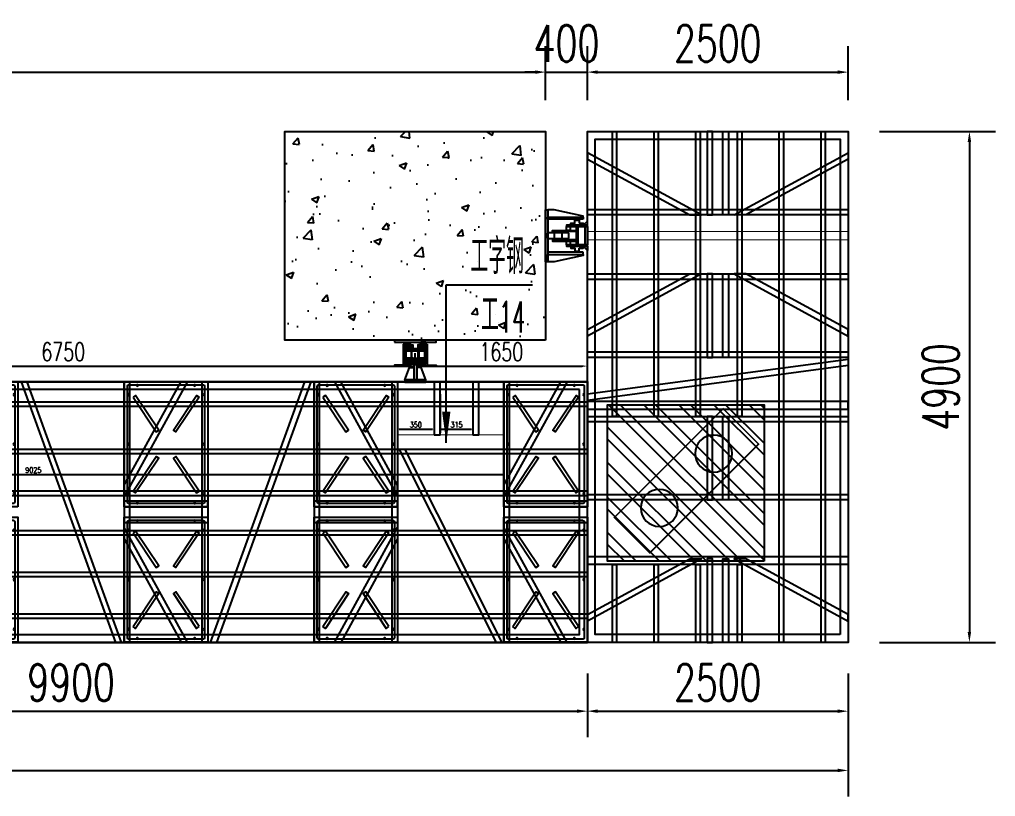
# Model space of a CAD drawing. Header units: millimetres. Extents: x -1443632 to -1307761, y 1430256 to 1527696.
# Drawn here: x -1317119 to -1307761, y 1497225 to 1504678 of the extents above; entities that cross this region are included whole.
import ezdxf

# ---------------------------------------------------------------- set-up
doc = ezdxf.new("R2010")
doc.units = ezdxf.units.MM
doc.header["$LTSCALE"] = 10
doc.layers.get('0').update_dxf_attribs({"linetype": 'CONTINUOUS'})
doc.layers.get('DEFPOINTS').update_dxf_attribs({"linetype": 'CONTINUOUS'})
for name, color, linetype in [('PUB_TEXT', 7, 'CONTINUOUS'), ('W- bollard系船栓', 4, 'CONTINUOUS'), ('W-FLOAT_BOWL浮筒', 253, 'CONTINUOUS'), ('W-STEEL_FRAME钢架', 3, 'CONTINUOUS'), ('W-STEEL_KEEL钢龙骨', 5, 'CONTINUOUS'), ('WALL', 9, 'CONTINUOUS'), ('景-通用-文字', 7, 'CONTINUOUS'), ('钢', 172, 'CONTINUOUS')]:
    doc.layers.add(name, color=color, linetype=linetype)
doc.styles.add('_TCH_DIM', font='SIMPLEX.shx', dxfattribs={"width": 0.7, "bigfont": 'GBCBIG.shx'})
doc.styles.add('STANDARD_T3', font='simplex.shx', dxfattribs={"width": 0.7, "bigfont": 'gbcbig.shx'})
doc.dimstyles.new('W&&100', dxfattribs={"dimtxt": 350, "dimasz": 100, "dimexe": 250, "dimexo": 300, "dimgap": 100, "dimtad": 1, "dimdec": 0, "dimzin": 0, "dimdsep": 46, "dimtxsty": 'STANDARD_T3', "dimcen": 0.09, "dimclrd": 1, "dimclre": 1, "dimclrt": 7, "dimazin": 2, "dimtfac": 1, "dimtdec": 0, "dimtix": 1, "dimtmove": 2, "dimatfit": 3, "dimfxl": 0, "dimtolj": 1, "dimtzin": 0, "dimarcsym": 0})
doc.dimstyles.new('W&&15', dxfattribs={"dimtxt": 52.5, "dimasz": 15, "dimexe": 37.5, "dimexo": 45, "dimgap": 15, "dimtad": 1, "dimdec": 0, "dimzin": 0, "dimdsep": 46, "dimtxsty": 'STANDARD_T3', "dimcen": 0.09, "dimclrd": 1, "dimclre": 1, "dimclrt": 7, "dimazin": 2, "dimtfac": 1, "dimtdec": 0, "dimtix": 1, "dimtmove": 2, "dimatfit": 3, "dimfxl": 0, "dimtolj": 1, "dimtzin": 0, "dimarcsym": 0})
doc.dimstyles.new('W&&50', dxfattribs={"dimtxt": 175, "dimasz": 50, "dimexe": 125, "dimexo": 150, "dimgap": 50, "dimtad": 1, "dimdec": 0, "dimzin": 0, "dimdsep": 46, "dimtxsty": 'STANDARD_T3', "dimcen": 0.09, "dimclrd": 1, "dimclre": 1, "dimclrt": 7, "dimazin": 2, "dimtfac": 1, "dimtdec": 0, "dimtix": 1, "dimtmove": 2, "dimatfit": 3, "dimfxl": 0, "dimtolj": 1, "dimtzin": 0, "dimarcsym": 0})

# ---------------------------------------------------------------- blocks, each defined once
blk = doc.blocks.new('*D49')
at = {"layer": 'DEFPOINTS', "color": 0, "transparency": 16777216}
for p in [(-1330974.1, 1498703.7), (-1309174.1, 1498703.7), (-1309174.1, 1497475.4)]:
    blk.add_point(p, dxfattribs=at)
at = {"layer": 'W-STEEL_FRAME钢架', "color": 1, "lineweight": -2, "transparency": 16777216}
for p, q in [((-1330974.1, 1498403.7), (-1330974.1, 1497225.4)), ((-1309174.1, 1498403.7), (-1309174.1, 1497225.4)), ((-1330874.1, 1497475.4), (-1309274.1, 1497475.4))]:
    blk.add_line(p, q, dxfattribs=at)
at = {"layer": 'W-STEEL_FRAME钢架', "color": 1, "transparency": 16777216}
for points in [[(-1330874.1, 1497492), (-1330874.1, 1497458.7), (-1330974.1, 1497475.4)], [(-1309274.1, 1497492), (-1309274.1, 1497458.7), (-1309174.1, 1497475.4)]]:
    blk.add_solid(points, dxfattribs=at)
at = {"layer": 'W-STEEL_FRAME钢架', "color": 7, "transparency": 16777216, "insert": (-1320074.1, 1497750.4), "char_height": 350, "attachment_point": 5, "style": 'STANDARD_T3'}
blk.add_mtext('\\A1;21800', dxfattribs=at)
blk = doc.blocks.new('*D190')
at = {"layer": 'DEFPOINTS', "color": 0, "transparency": 16777216}
for p in [(-1312074.1, 1504173.2), (-1328074.1, 1503603.7), (-1312074.1, 1503603.7)]:
    blk.add_point(p, dxfattribs=at)
at = {"layer": 'W-STEEL_FRAME钢架', "color": 1, "lineweight": -2, "transparency": 16777216}
for p, q in [((-1328074.1, 1503903.7), (-1328074.1, 1504423.2)), ((-1312074.1, 1503903.7), (-1312074.1, 1504423.2)), ((-1327974.1, 1504173.2), (-1312174.1, 1504173.2))]:
    blk.add_line(p, q, dxfattribs=at)
at = {"layer": 'W-STEEL_FRAME钢架', "color": 1, "transparency": 16777216}
for points in [[(-1327974.1, 1504189.8), (-1327974.1, 1504156.5), (-1328074.1, 1504173.2)], [(-1312174.1, 1504189.8), (-1312174.1, 1504156.5), (-1312074.1, 1504173.2)]]:
    blk.add_solid(points, dxfattribs=at)
at = {"layer": 'W-STEEL_FRAME钢架', "color": 7, "transparency": 16777216, "insert": (-1320074.1, 1504448.2), "char_height": 350, "attachment_point": 5, "style": 'STANDARD_T3'}
blk.add_mtext('\\A1;16000', dxfattribs=at)
blk = doc.blocks.new('*D50')
at = {"layer": 'DEFPOINTS', "color": 0, "transparency": 16777216}
for p in [(-1311674.1, 1504173.2), (-1312074.1, 1503603.7), (-1311674.1, 1503603.7)]:
    blk.add_point(p, dxfattribs=at)
at = {"layer": 'W-STEEL_FRAME钢架', "color": 1, "lineweight": -2, "transparency": 16777216}
for p, q in [((-1312074.1, 1503903.7), (-1312074.1, 1504423.2)), ((-1311674.1, 1503903.7), (-1311674.1, 1504423.2)), ((-1312174.1, 1504173.2), (-1312274.1, 1504173.2)), ((-1312074.1, 1504173.2), (-1311674.1, 1504173.2)), ((-1311574.1, 1504173.2), (-1311474.1, 1504173.2))]:
    blk.add_line(p, q, dxfattribs=at)
at = {"layer": 'W-STEEL_FRAME钢架', "color": 1, "transparency": 16777216}
for points in [[(-1312174.1, 1504189.8), (-1312174.1, 1504156.5), (-1312074.1, 1504173.2)], [(-1311574.1, 1504189.8), (-1311574.1, 1504156.5), (-1311674.1, 1504173.2)]]:
    blk.add_solid(points, dxfattribs=at)
at = {"layer": 'W-STEEL_FRAME钢架', "color": 7, "transparency": 16777216, "insert": (-1311874.1, 1504448.2), "char_height": 350, "attachment_point": 5, "style": 'STANDARD_T3'}
blk.add_mtext('\\A1;400', dxfattribs=at)
blk = doc.blocks.new('*D51')
at = {"layer": 'DEFPOINTS', "color": 0, "transparency": 16777216}
for p in [(-1309174.1, 1504173.2), (-1311674.1, 1503603.7), (-1309174.1, 1503603.7)]:
    blk.add_point(p, dxfattribs=at)
at = {"layer": 'W-STEEL_FRAME钢架', "color": 1, "lineweight": -2, "transparency": 16777216}
for p, q in [((-1311674.1, 1503903.7), (-1311674.1, 1504423.2)), ((-1309174.1, 1503903.7), (-1309174.1, 1504423.2)), ((-1311574.1, 1504173.2), (-1309274.1, 1504173.2))]:
    blk.add_line(p, q, dxfattribs=at)
at = {"layer": 'W-STEEL_FRAME钢架', "color": 1, "transparency": 16777216}
for points in [[(-1311574.1, 1504189.8), (-1311574.1, 1504156.5), (-1311674.1, 1504173.2)], [(-1309274.1, 1504189.8), (-1309274.1, 1504156.5), (-1309174.1, 1504173.2)]]:
    blk.add_solid(points, dxfattribs=at)
at = {"layer": 'W-STEEL_FRAME钢架', "color": 7, "transparency": 16777216, "insert": (-1310424.1, 1504448.2), "char_height": 350, "attachment_point": 5, "style": 'STANDARD_T3'}
blk.add_mtext('\\A1;2500', dxfattribs=at)
blk = doc.blocks.new('*D52')
at = {"layer": 'DEFPOINTS', "color": 0, "transparency": 16777216}
for p in [(-1309174.1, 1503603.7), (-1309174.1, 1498703.7), (-1308011.4, 1498703.7)]:
    blk.add_point(p, dxfattribs=at)
at = {"layer": 'W-STEEL_FRAME钢架', "color": 1, "lineweight": -2, "transparency": 16777216}
for p, q in [((-1308874.1, 1503603.7), (-1307761.4, 1503603.7)), ((-1308011.4, 1503503.7), (-1308011.4, 1498803.7)), ((-1308874.1, 1498703.7), (-1307761.4, 1498703.7))]:
    blk.add_line(p, q, dxfattribs=at)
at = {"layer": 'W-STEEL_FRAME钢架', "color": 1, "transparency": 16777216}
for points in [[(-1308028.1, 1503503.7), (-1307994.8, 1503503.7), (-1308011.4, 1503603.7)], [(-1308028.1, 1498803.7), (-1307994.8, 1498803.7), (-1308011.4, 1498703.7)]]:
    blk.add_solid(points, dxfattribs=at)
at = {"layer": 'W-STEEL_FRAME钢架', "color": 7, "transparency": 16777216, "insert": (-1308286.4, 1501153.7), "char_height": 350, "attachment_point": 5, "rotation": 90, "style": 'STANDARD_T3'}
blk.add_mtext('\\A1;4900', dxfattribs=at)
blk = doc.blocks.new('XLZ')
at = {"layer": 'W- bollard系船栓', "const_width": 15}
blk.add_lwpolyline([(0, -480), (1475, -480), (1475, 0), (0, 0)], close=True, dxfattribs=at)
at = {"layer": 'W- bollard系船栓'}
for centre in [(368.75, -240), (1106.25, -240)]:
    blk.add_circle(centre, 177.5, dxfattribs=at)
blk = doc.blocks.new('*D194')
at = {"layer": 'DEFPOINTS', "color": 0, "transparency": 16777216}
for p in [(-1321574.1, 1498703.7), (-1311674.1, 1498703.7), (-1311674.1, 1498043.7)]:
    blk.add_point(p, dxfattribs=at)
at = {"layer": 'W-STEEL_FRAME钢架', "color": 1, "lineweight": -2, "transparency": 16777216}
for p, q in [((-1321574.1, 1498403.7), (-1321574.1, 1497793.7)), ((-1311674.1, 1498403.7), (-1311674.1, 1497793.7)), ((-1321474.1, 1498043.7), (-1311774.1, 1498043.7))]:
    blk.add_line(p, q, dxfattribs=at)
at = {"layer": 'W-STEEL_FRAME钢架', "color": 1, "transparency": 16777216}
for points in [[(-1321474.1, 1498060.3), (-1321474.1, 1498027), (-1321574.1, 1498043.7)], [(-1311774.1, 1498060.3), (-1311774.1, 1498027), (-1311674.1, 1498043.7)]]:
    blk.add_solid(points, dxfattribs=at)
at = {"layer": 'W-STEEL_FRAME钢架', "color": 7, "transparency": 16777216, "insert": (-1316624.1, 1498318.7), "char_height": 350, "attachment_point": 5, "style": 'STANDARD_T3'}
blk.add_mtext('\\A1;9900', dxfattribs=at)
blk = doc.blocks.new('*D195')
at = {"layer": 'DEFPOINTS', "color": 0, "transparency": 16777216}
for p in [(-1311674.1, 1498703.7), (-1309174.1, 1498703.7), (-1309174.1, 1498043.7)]:
    blk.add_point(p, dxfattribs=at)
at = {"layer": 'W-STEEL_FRAME钢架', "color": 1, "lineweight": -2, "transparency": 16777216}
for p, q in [((-1311674.1, 1498403.7), (-1311674.1, 1497793.7)), ((-1309174.1, 1498403.7), (-1309174.1, 1497793.7)), ((-1311574.1, 1498043.7), (-1309274.1, 1498043.7))]:
    blk.add_line(p, q, dxfattribs=at)
at = {"layer": 'W-STEEL_FRAME钢架', "color": 1, "transparency": 16777216}
for points in [[(-1311574.1, 1498060.3), (-1311574.1, 1498027), (-1311674.1, 1498043.7)], [(-1309274.1, 1498060.3), (-1309274.1, 1498027), (-1309174.1, 1498043.7)]]:
    blk.add_solid(points, dxfattribs=at)
at = {"layer": 'W-STEEL_FRAME钢架', "color": 7, "transparency": 16777216, "insert": (-1310424.1, 1498318.7), "char_height": 350, "attachment_point": 5, "style": 'STANDARD_T3'}
blk.add_mtext('\\A1;2500', dxfattribs=at)
blk = doc.blocks.new('钢板')
at = {"layer": 'W-FLOAT_BOWL浮筒'}
h = blk.add_hatch(dxfattribs=at)
h.set_pattern_fill('ANSI32', color=256, scale=50)
h.set_pattern_definition([(45, (-1579959.63, -2389502.23), (-168.379802, 168.379802), []), (45, (-1579847.38, -2389502.23), (-168.379802, 168.379802), [])])
h.paths.add_polyline_path([(0, -1420), (1500, -1420), (1500, 80), (0, 80)])
blk.add_lwpolyline([(0, -1420), (1500, -1420), (1500, 80), (0, 80)], close=True, dxfattribs=at)
blk = doc.blocks.new('FX')
at = {"layer": 'W-FLOAT_BOWL浮筒'}
for points in [[(0, 0), (0, -800), (1200, -800), (1200, 0)], [(149.8, -83.7), (483.2, -304.6), (466.7, -329.7), (133.2, -108.7)], [(1050.2, -83.7), (716.8, -304.6), (733.3, -329.7), (1066.8, -108.7)], [(149.8, -716.3), (483.2, -495.4), (466.7, -470.3), (133.2, -691.3)], [(1050.2, -716.3), (716.8, -495.4), (733.3, -470.3), (1066.8, -691.3)]]:
    blk.add_lwpolyline(points, close=True, dxfattribs=at)
blk.add_lwpolyline([(30, -45), (30, -755, 0.414214), (45, -770), (1155, -770, 0.414214), (1170, -755), (1170, -45, 0.414214), (1155, -30), (45, -30, 0.414214)], format="xyb", close=True, dxfattribs=at)
for centre in [(125, -37), (600, -37), (1075, -37), (37, -125), (1163, -125), (37, -675), (1163, -675), (125, -763), (600, -763), (1075, -763)]:
    blk.add_circle(centre, 7, dxfattribs=at)
blk = doc.blocks.new('*U12')
at = {"layer": 'W-FLOAT_BOWL浮筒', "rotation": 90}
blk.add_blockref('FX', (-400, -600), dxfattribs=at)
blk = doc.blocks.new('*U13')
at = {"layer": 'W-FLOAT_BOWL浮筒', "color": 0, "linetype": 'ByBlock', "lineweight": -2, "transparency": 16777216}
for p in [(0, 1300), (1820, 1300), (3640, 1300), (5460, 1300), (7280, 1300), (9100, 1300), (0, 0), (1820, 0), (3640, 0), (5460, 0), (7280, 0), (9100, 0)]:
    blk.add_blockref('*U12', p, dxfattribs=at)
blk = doc.blocks.new('*U14')
at = {"layer": 'W-STEEL_KEEL钢龙骨'}
blk.add_lwpolyline([(-4950, -20), (4950, -20), (4950, 20), (-4950, 20)], close=True, dxfattribs=at)
blk = doc.blocks.new('*U15')
at = {"layer": 'W-STEEL_KEEL钢龙骨', "color": 0, "linetype": 'ByBlock', "lineweight": -2, "transparency": 16777216}
for p in [(0, 800), (0, 400), (0, 0)]:
    blk.add_blockref('*U14', p, dxfattribs=at)
blk = doc.blocks.new('*U16')
at = {"layer": 'W-STEEL_KEEL钢龙骨'}
blk.add_lwpolyline([(-3640, -20), (3640, -20), (3640, 20), (-3640, 20)], close=True, dxfattribs=at)
blk = doc.blocks.new('*U17')
at = {"layer": 'W-STEEL_KEEL钢龙骨', "color": 0, "linetype": 'ByBlock', "lineweight": -2, "transparency": 16777216}
for p in [(0, 0), (0, -400)]:
    blk.add_blockref('*U16', p, dxfattribs=at)
blk = doc.blocks.new('*D248')
at = {"layer": 'DEFPOINTS', "color": 0, "transparency": 16777216}
for p in [(-1313324.1, 1501353.4), (-1320074.1, 1501203.7), (-1313324.1, 1501208)]:
    blk.add_point(p, dxfattribs=at)
at = {"layer": '景-通用-文字', "color": 1, "lineweight": -2, "transparency": 16777216}
for p, q in [((-1320074.1, 1501353.7), (-1320074.1, 1501478.4)), ((-1313324.1, 1501358), (-1313324.1, 1501478.4)), ((-1320024.1, 1501353.4), (-1313374.1, 1501353.4))]:
    blk.add_line(p, q, dxfattribs=at)
at = {"layer": '景-通用-文字', "color": 1, "transparency": 16777216}
for points in [[(-1320024.1, 1501361.8), (-1320024.1, 1501345.1), (-1320074.1, 1501353.4)], [(-1313374.1, 1501361.8), (-1313374.1, 1501345.1), (-1313324.1, 1501353.4)]]:
    blk.add_solid(points, dxfattribs=at)
at = {"layer": '景-通用-文字', "color": 7, "transparency": 16777216, "insert": (-1316699.1, 1501490.9), "char_height": 175, "attachment_point": 5, "style": 'STANDARD_T3'}
blk.add_mtext('\\A1;6750', dxfattribs=at)
blk = doc.blocks.new('*D249')
at = {"layer": 'DEFPOINTS', "color": 0, "transparency": 16777216}
for p in [(-1311674.1, 1501353.4), (-1313324.1, 1501208), (-1311674.1, 1501203.7)]:
    blk.add_point(p, dxfattribs=at)
at = {"layer": '景-通用-文字', "color": 1, "lineweight": -2, "transparency": 16777216}
for p, q in [((-1313324.1, 1501358), (-1313324.1, 1501478.4)), ((-1311674.1, 1501353.7), (-1311674.1, 1501478.4)), ((-1313274.1, 1501353.4), (-1311724.1, 1501353.4))]:
    blk.add_line(p, q, dxfattribs=at)
at = {"layer": '景-通用-文字', "color": 1, "transparency": 16777216}
for points in [[(-1313274.1, 1501361.8), (-1313274.1, 1501345.1), (-1313324.1, 1501353.4)], [(-1311724.1, 1501361.8), (-1311724.1, 1501345.1), (-1311674.1, 1501353.4)]]:
    blk.add_solid(points, dxfattribs=at)
at = {"layer": '景-通用-文字', "color": 7, "transparency": 16777216, "insert": (-1312499.1, 1501490.9), "char_height": 175, "attachment_point": 5, "style": 'STANDARD_T3'}
blk.add_mtext('\\A1;1650', dxfattribs=at)
blk = doc.blocks.new('*D256')
at = {"layer": 'DEFPOINTS', "color": 0, "transparency": 16777216}
for p in [(-1313494.1, 1501128.7), (-1313144.5, 1501128.7), (-1313144.5, 1500749.9)]:
    blk.add_point(p, dxfattribs=at)
at = {"layer": '景-通用-文字', "color": 1, "lineweight": -2, "transparency": 16777216}
for p, q in [((-1313494.1, 1501083.7), (-1313494.1, 1500712.4)), ((-1313144.5, 1501083.7), (-1313144.5, 1500712.4)), ((-1313479.1, 1500749.9), (-1313159.5, 1500749.9))]:
    blk.add_line(p, q, dxfattribs=at)
at = {"layer": '景-通用-文字', "color": 1, "transparency": 16777216}
for points in [[(-1313479.1, 1500752.4), (-1313479.1, 1500747.4), (-1313494.1, 1500749.9)], [(-1313159.5, 1500752.4), (-1313159.5, 1500747.4), (-1313144.5, 1500749.9)]]:
    blk.add_solid(points, dxfattribs=at)
at = {"layer": '景-通用-文字', "color": 7, "transparency": 16777216, "insert": (-1313319.3, 1500791.2), "char_height": 52.5, "attachment_point": 5, "style": 'STANDARD_T3'}
blk.add_mtext('\\A1;350', dxfattribs=at)
blk = doc.blocks.new('*D257')
at = {"layer": 'DEFPOINTS', "color": 0, "transparency": 16777216}
for p in [(-1313086.5, 1501128.7), (-1312771.3, 1501128.7), (-1312771.3, 1500749.9)]:
    blk.add_point(p, dxfattribs=at)
at = {"layer": '景-通用-文字', "color": 1, "lineweight": -2, "transparency": 16777216}
for p, q in [((-1313086.5, 1501083.7), (-1313086.5, 1500712.4)), ((-1312771.3, 1501083.7), (-1312771.3, 1500712.4)), ((-1313071.5, 1500749.9), (-1312786.3, 1500749.9))]:
    blk.add_line(p, q, dxfattribs=at)
at = {"layer": '景-通用-文字', "color": 1, "transparency": 16777216}
for points in [[(-1313071.5, 1500752.4), (-1313071.5, 1500747.4), (-1313086.5, 1500749.9)], [(-1312786.3, 1500752.4), (-1312786.3, 1500747.4), (-1312771.3, 1500749.9)]]:
    blk.add_solid(points, dxfattribs=at)
at = {"layer": '景-通用-文字', "color": 7, "transparency": 16777216, "insert": (-1312928.9, 1500791.2), "char_height": 52.5, "attachment_point": 5, "style": 'STANDARD_T3'}
blk.add_mtext('\\A1;315', dxfattribs=at)
blk = doc.blocks.new('*D258')
at = {"layer": 'DEFPOINTS', "color": 0, "transparency": 16777216}
for p in [(-1321499.1, 1500693.7), (-1312474.1, 1500693.7), (-1312474.1, 1500314.9)]:
    blk.add_point(p, dxfattribs=at)
at = {"layer": '景-通用-文字', "color": 1, "lineweight": -2, "transparency": 16777216}
for p, q in [((-1321499.1, 1500648.7), (-1321499.1, 1500277.4)), ((-1312474.1, 1500648.7), (-1312474.1, 1500277.4)), ((-1321484.1, 1500314.9), (-1312489.1, 1500314.9))]:
    blk.add_line(p, q, dxfattribs=at)
at = {"layer": '景-通用-文字', "color": 1, "transparency": 16777216}
for points in [[(-1321484.1, 1500317.4), (-1321484.1, 1500312.4), (-1321499.1, 1500314.9)], [(-1312489.1, 1500317.4), (-1312489.1, 1500312.4), (-1312474.1, 1500314.9)]]:
    blk.add_solid(points, dxfattribs=at)
at = {"layer": '景-通用-文字', "color": 7, "transparency": 16777216, "insert": (-1316986.6, 1500356.2), "char_height": 52.5, "attachment_point": 5, "style": 'STANDARD_T3'}
blk.add_mtext('\\A1;9025', dxfattribs=at)
blk = doc.blocks.new('轨道A')
at = {"layer": 'W-STEEL_KEEL钢龙骨'}
for points in [[(-360, -150), (-400, -150), (-400, -110), (-360, -150)], [(-360, -350), (-400, -350), (-400, -390), (-360, -350)]]:
    blk.add_lwpolyline(points, dxfattribs=at)
for points in [[(-400, -150), (-200, -150), (-200, -162), (-400, -162)], [(-400, -338), (-380, -338), (-380, -162), (-400, -162)], [(-320, -130), (-360, -130), (-360, -150), (-240, -150), (-240, -130), (-280, -130), (-280, -101), (-320, -101)], [(-308, -338), (-296, -338), (-296, -162), (-308, -162)], [(-400, -338), (-200, -338), (-200, -350), (-400, -350)], [(-320, -370), (-360, -370), (-360, -350), (-240, -350), (-240, -370), (-280, -370), (-280, -399), (-320, -399)]]:
    blk.add_lwpolyline(points, close=True, dxfattribs=at)
at = {"layer": '钢'}
for points in [[(-360.2, -71.5), (-360.2, -61.5), (-80, 0), (-20, 0), (-20, -71.5), (-360.2, -71.5)], [(-360.2, -428.5), (-360.2, -438.5), (-80, -500), (-20, -500), (-20, -428.5), (-360.2, -428.5)]]:
    blk.add_lwpolyline(points, dxfattribs=at)
for points in [[(-20, -500), (0, -500), (0, 0), (-20, 0)], [(-360.2, -91.5), (-20, -91.5), (-20, -71.5), (-360.2, -71.5)], [(-236, -198), (-200, -198), (-200, -162), (-236, -162)], [(-296, -210), (-65, -210), (-65, -198), (-296, -198)], [(-296, -290), (-65, -290), (-65, -302), (-296, -302)], [(-236, -338), (-200, -338), (-200, -302), (-236, -302)], [(-360.2, -408.5), (-20, -408.5), (-20, -428.5), (-360.2, -428.5)]]:
    blk.add_lwpolyline(points, close=True, dxfattribs=at)
at = {"layer": '钢', "color": 140}
blk.add_lwpolyline([(-210, -280), (-30, -280, 0.414214), (-20, -270), (-20, -230, 0.414214), (-30, -220), (-210, -220, 0.414214), (-220, -230), (-220, -270, 0.414214)], format="xyb", close=True, dxfattribs=at)
for points in [[(-160, -210), (-80, -210), (-80, -215), (-160, -215)], [(-155, -290), (-85, -290), (-85, -210), (-155, -210)], [(-160, -290), (-80, -290), (-80, -285), (-160, -285)]]:
    blk.add_lwpolyline(points, close=True, dxfattribs=at)
blk = doc.blocks.new('A$C142B241B')
at = {"layer": 'W-STEEL_FRAME钢架', "color": 4}
for p, q in [((0, 75), (0, 0)), ((0, 75), (2.7, 75)), ((0, 0), (200, 0)), ((13.3, 16.9), (8.2, 70)), ((24.3, 7), (175.7, 7)), ((186.7, 16.9), (191.8, 70)), ((200, 75), (197.3, 75)), ((200, 75), (200, 0))]:
    blk.add_line(p, q, dxfattribs=at)
for centre, radius, start, end in [((2.7, 69.5), 5.5, 5.71059, 90), ((24.3, 18), 11, 185.71059, 270), ((175.7, 18), 11, 270, 354.28941), ((197.3, 69.5), 5.5, 90, 174.28941)]:
    blk.add_arc(centre, radius, start, end, dxfattribs=at)
blk = doc.blocks.new('轨道B')
at = {"layer": 'WALL'}
h = blk.add_hatch(dxfattribs=at)
h.set_pattern_fill('ANSI32', color=256)
h.set_pattern_definition([(45, (-1570299.9226, -2415300.194), (-3.3675960454, 3.3675960454), []), (45, (-1570297.6776, -2415300.194), (-3.3675960454, 3.3675960454), [])])
edge = h.paths.add_edge_path()
edge.add_line((-25, -46.5), (-39.7, -46.5))
edge.add_line((-39.7, -46.5), (-39.7, -57.6))
edge.add_line((-39.7, -57.6), (-92, -62.4))
edge.add_arc((-91, -72.4), 10, 95.71059, 180)
edge.add_line((-101, -72.4), (-101, -207.6))
edge.add_arc((-91, -207.6), 10, 180, 264.321)
edge.add_line((-92, -217.6), (-39.7, -222.8))
edge.add_line((-39.7, -222.8), (-39.7, -233.9))
edge.add_line((-39.7, -233.9), (-25, -233.9))
edge.add_line((-25, -233.9), (-25, -190.1))
edge.add_line((-25, -190.1), (-32.3, -190.1))
edge.add_line((-32.3, -190.1), (-32.3, -192.1))
edge.add_line((-32.3, -192.1), (-35, -192.1))
edge.add_line((-35, -192.1), (-35, -190.1))
edge.add_line((-35, -190.1), (-89.9, -190.1))
edge.add_line((-89.9, -190.1), (-89.9, -178.9))
edge.add_line((-89.9, -178.9), (-92.6, -178.9))
edge.add_line((-92.6, -178.9), (-92.6, -174.9))
edge.add_line((-92.6, -174.9), (-97, -174.9))
edge.add_line((-97, -174.9), (-99, -172.9))
edge.add_line((-99, -172.9), (-99, -106.9))
edge.add_line((-99, -106.9), (-97, -104.9))
edge.add_line((-97, -104.9), (-92.6, -104.9))
edge.add_line((-92.6, -104.9), (-92.6, -100.9))
edge.add_line((-92.6, -100.9), (-89.9, -100.9))
edge.add_line((-89.9, -100.9), (-89.9, -90))
edge.add_line((-89.9, -90), (-35, -90))
edge.add_line((-35, -90), (-35, -88))
edge.add_line((-35, -88), (-32.3, -88))
edge.add_line((-32.3, -88), (-32.4, -90))
edge.add_line((-32.4, -90), (-25, -90))
edge.add_line((-25, -90), (-25, -46.5))
h = blk.add_hatch(dxfattribs=at)
h.set_pattern_fill('ANSI32', color=256, angle=90)
h.set_pattern_definition([(135, (-1570299.9226, -2415300.194), (-3.3675960454, -3.3675960454), []), (135, (-1570299.9226, -2415297.949), (-3.3675960454, -3.3675960454), [])])
edge = h.paths.add_edge_path()
edge.add_line((91.8, -62.4), (39.7, -57.6))
edge.add_line((39.7, -57.6), (39.7, -46.5))
edge.add_line((39.7, -46.5), (25, -46.5))
edge.add_line((25, -46.5), (25, -90))
edge.add_line((25, -90), (32.3, -90))
edge.add_line((32.3, -90), (32.3, -88))
edge.add_line((32.3, -88), (35, -88))
edge.add_line((35, -88), (35, -90))
edge.add_line((35, -90), (89.9, -90))
edge.add_line((89.9, -90), (89.9, -100.9))
edge.add_line((89.9, -100.9), (92.6, -100.9))
edge.add_line((92.6, -100.9), (92.6, -104.9))
edge.add_line((92.6, -104.9), (97, -104.9))
edge.add_line((97, -104.9), (99, -106.9))
edge.add_line((99, -106.9), (99, -172.9))
edge.add_line((99, -172.9), (97, -174.9))
edge.add_line((97, -174.9), (92.6, -174.9))
edge.add_line((92.6, -174.9), (92.6, -178.9))
edge.add_line((92.6, -178.9), (89.9, -178.9))
edge.add_line((89.9, -178.9), (89.9, -190.1))
edge.add_line((89.9, -190.1), (35, -190.1))
edge.add_line((35, -190.1), (35, -192.1))
edge.add_line((35, -192.1), (32.3, -192.1))
edge.add_line((32.3, -192.1), (32.3, -190.1))
edge.add_line((32.3, -190.1), (25, -190.1))
edge.add_line((25, -190.1), (25, -233.9))
edge.add_line((25, -233.9), (39.7, -233.9))
edge.add_line((39.7, -233.9), (39.7, -222.8))
edge.add_line((39.7, -222.8), (92, -217.6))
edge.add_arc((91, -207.6), 10, 275.71059, 360)
edge.add_line((101, -207.6), (101, -72.4))
edge.add_arc((91, -72.4), 10, 0, 85.17973)
at = {"layer": 'W-STEEL_KEEL钢龙骨'}
blk.add_line((25, -46.5), (25, -233.9), dxfattribs=at)
at = {"layer": '钢'}
for points in [[(-200, -20), (200, -20), (200, 0), (-200, 0)], [(-52.5, -40), (-102.5, -40), (-102.5, -20), (-52.5, -20)], [(52.5, -40), (102.5, -40), (102.5, -20), (52.5, -20)], [(-200, -250), (-42, -250), (-42, -240), (-200, -240)], [(200, -250), (42, -250), (42, -240), (200, -240)], [(-100, -402.8), (100, -402.8), (100, -382.8), (-100, -382.8)]]:
    blk.add_lwpolyline(points, close=True, dxfattribs=at)
at = {"layer": '钢', "color": 140}
for points in [[(-25, -233.9), (-39.7, -233.9), (-39.7, -222.8), (-92, -217.6, -0.385314), (-101, -207.6), (-101, -72.4, -0.385314), (-92, -62.4), (-39.7, -57.6), (-39.7, -46.5), (-25, -46.5), (-25, -46.5), (-25, -95), (-35, -95), (-35, -170), (-25, -170)], [(25, -233.9), (39.7, -233.9), (39.7, -222.8), (92, -217.6, 0.385314), (101, -207.6), (101, -72.4, 0.385314), (92, -62.4), (39.7, -57.6), (39.7, -46.5), (25, -46.5), (25, -46.5), (25, -90), (35, -90), (35, -177.6), (25, -177.6)]]:
    blk.add_lwpolyline(points, format="xyb", close=True, dxfattribs=at)
for points in [[(-35, -90), (-89.9, -90), (-89.9, -104.9), (-35, -104.9)], [(-35, -88), (-32.3, -88), (-32.3, -102.5), (-35, -102.5)], [(-32.3, -88), (-35, -88), (-35, -92.9), (-32.3, -92.9)], [(-32.3, -92.9), (-35, -92.9), (-35, -102.5), (-32.3, -102.5)], [(-32.3, -90), (-25, -90), (-25, -102.5), (-32.3, -102.5)], [(-25, -90), (-32.3, -90), (-32.3, -102.5), (-25, -102.5)], [(-15, -82.6), (15, -82.6), (15, -102.6), (-15, -102.6)], [(25, -90), (32.3, -90), (32.3, -102.5), (25, -102.5)], [(32.3, -88), (35, -88), (35, -92.9), (32.3, -92.9)], [(32.3, -92.9), (35, -92.9), (35, -102.5), (32.3, -102.5)], [(35, -90), (89.9, -90), (89.9, -104.9), (35, -104.9)], [(-92.6, -104.9), (-97, -104.9), (-97, -174.9), (-92.6, -174.9)], [(-89.9, -100.9), (-92.6, -100.9), (-92.6, -106.9), (-89.9, -106.9)], [(-89.9, -106.9), (-92.6, -106.9), (-92.6, -172.9), (-89.9, -172.9)], [(-89.9, -172.9), (-92.6, -172.9), (-92.6, -178.9), (-89.9, -178.9)], [(-35, -104.9), (-89.9, -104.9), (-89.9, -174.9), (-35, -174.9)], [(-35, -174.9), (-89.9, -174.9), (-89.9, -190.1), (-35, -190.1)], [(-35, -99.4), (-32.3, -99.4), (-32.3, -102.5), (-35, -102.5)], [(-35, -102.5), (35, -102.5), (35, -177.6), (-35, -177.6)], [(-35, -180.7), (-32.3, -180.7), (-32.3, -177.6), (-35, -177.6)], [(-35, -180.7), (-32.3, -180.7), (-32.3, -192.1), (-35, -192.1)], [(-32.3, -186.9), (-35, -186.9), (-35, -192.1), (-32.3, -192.1)], [(-32.3, -190.1), (-25, -190.1), (-25, -177.6), (-32.3, -177.6)], [(-25, -190.1), (-32.3, -190.1), (-32.3, -177.6), (-25, -177.6)], [(-15, -382.8), (15, -382.8), (15, -177.6), (-15, -177.6)], [(25, -190.1), (32.3, -190.1), (32.3, -177.6), (25, -177.6)], [(32.3, -186.9), (35, -186.9), (35, -192.1), (32.3, -192.1)], [(35, -104.9), (89.9, -104.9), (89.9, -174.9), (35, -174.9)], [(35, -174.9), (89.9, -174.9), (89.9, -190.1), (35, -190.1)], [(89.9, -100.9), (92.6, -100.9), (92.6, -106.9), (89.9, -106.9)], [(89.9, -106.9), (92.6, -106.9), (92.6, -172.9), (89.9, -172.9)], [(89.9, -172.9), (92.6, -172.9), (92.6, -178.9), (89.9, -178.9)], [(92.6, -104.9), (97, -104.9), (97, -174.9), (92.6, -174.9)]]:
    blk.add_lwpolyline(points, close=True, dxfattribs=at)
for points in [[(-97, -174.9), (-97, -104.9), (-99, -106.9), (-99, -172.9), (-97, -174.9)], [(97, -174.9), (97, -104.9), (99, -106.9), (99, -172.9), (97, -174.9)]]:
    blk.add_lwpolyline(points, dxfattribs=at)
at = {"layer": '钢'}
for points in [[(-15, -262.8), (-15, -382.8), (-100, -382.8), (-55, -262.8), (-15, -262.8)], [(15, -262.8), (15, -382.8), (100, -382.8), (55, -262.8), (15, -262.8)]]:
    blk.add_lwpolyline(points, dxfattribs=at)
at = {"layer": '钢', "rotation": 270}
blk.add_blockref('A$C142B241B', (-115, -40), dxfattribs=at)
at = {"layer": '钢', "xscale": -1, "rotation": 90}
blk.add_blockref('A$C142B241B', (115, -40), dxfattribs=at)

msp = doc.modelspace()

# ---------------------------------------------------------------- hatches: boundary and pattern name
at = {"layer": 'WALL'}
h = msp.add_hatch(dxfattribs=at)
h.set_pattern_fill('混凝土', color=256, scale=100)
h.set_pattern_definition([(50, (-2915349.5, -897061.6), (717.26018, -62.75213), [75, -825]), (355, (-2915349.5, -897061.6), (-138.75133, 752.19213), [60, -660]), (100.4514, (-2915289.7, -897066.84), (578.50938, 689.43954), [63.74019, -701.14211]), (46.1842, (-2915349.5, -896861.6), (1067.24105, -165.51901), [112.5, -1237.5]), (96.6356, (-2915260.5, -896875.4), (934.6627, 974.11787), [95.6103, -1051.713]), (351.1842, (-2915349.5, -896861.6), (934.66195, 974.1186), [90, -990]), (21, (-2915249.5, -896911.6), (596.90705, -402.61889), [75, -825]), (326, (-2915249.5, -896911.6), (243.31533, 725.15005), [60, -660]), (71.4514, (-2915199.74, -896945.2), (840.22263, 322.5305), [63.74019, -701.14211]), (37.5, (-2915349.48, -897061.61), (12.159855, 332.893854), [0, -652, 0, -670, 0, -662.5]), (7.5, (-2915349.48, -897061.6), (263.069537, 394.41171), [0, -382, 0, -637, 0, -252.5]), (327.5, (-2915572.48, -897061.61), (533.822436, -22.554872), [0, -250, 0, -780, 0, -1035]), (317.5, (-2915672.5, -897061.6), (583.18617, 100.10498), [0, -325, 0, -518, 0, -735])])
h.paths.add_polyline_path([(-1314574.1, 1503603.7), (-1314574.1, 1501603.7), (-1312074.1, 1501603.7), (-1312074.1, 1503603.7)])

# ---------------------------------------------------------------- linework, layer by layer
at = {"layer": 'W-STEEL_FRAME钢架', "color": 4}
msp.add_lwpolyline([(-1330974.1, 1503603.7), (-1328474.1, 1503603.7), (-1328474.1, 1501203.7), (-1311674.1, 1501203.7), (-1311674.1, 1503603.7), (-1309174.1, 1503603.7), (-1309174.1, 1498703.7), (-1330974.1, 1498703.7), (-1330974.1, 1503603.7)], dxfattribs=at)
for points in [[(-1309174.1, 1498703.7), (-1311674.1, 1498703.7), (-1311674.1, 1503603.7), (-1309174.1, 1503603.7)], [(-1309249.1, 1498778.7), (-1311599.1, 1498778.7), (-1311599.1, 1503528.7), (-1309249.1, 1503528.7)], [(-1328474.1, 1498703.7), (-1311674.1, 1498703.7), (-1311674.1, 1501203.7), (-1328474.1, 1501203.7)], [(-1311674.1, 1501203.7), (-1321574.1, 1501203.7), (-1321574.1, 1498703.7), (-1311674.1, 1498703.7)], [(-1311749.1, 1501128.7), (-1321499.1, 1501128.7), (-1321499.1, 1498778.7), (-1311749.1, 1498778.7)], [(-1311674.1, 1500940.4), (-1309174.1, 1500940.4), (-1309174.1, 1501015.4), (-1311674.1, 1501015.4)]]:
    msp.add_lwpolyline(points, close=True, dxfattribs=at)
at = {"layer": 'W-STEEL_FRAME钢架'}
for points in [[(-1310527.1, 1502803.7), (-1310474.1, 1502803.7), (-1310474.1, 1503603.7), (-1310527.1, 1503603.7)], [(-1310321.1, 1502803.7), (-1310374.1, 1502803.7), (-1310374.1, 1503603.7), (-1310321.1, 1503603.7)], [(-1309174.1, 1502803.7), (-1311674.1, 1502803.7), (-1311674.1, 1502856.7), (-1309174.1, 1502856.7)], [(-1309174.1, 1502184.1), (-1311674.1, 1502184.1), (-1311674.1, 1502237.1), (-1309174.1, 1502237.1)], [(-1310527.1, 1501437.1), (-1310474.1, 1501437.1), (-1310474.1, 1502237.1), (-1310527.1, 1502237.1)], [(-1310321.1, 1501437.1), (-1310374.1, 1501437.1), (-1310374.1, 1502237.1), (-1310321.1, 1502237.1)], [(-1309174.1, 1501437.1), (-1311674.1, 1501437.1), (-1311674.1, 1501490.1), (-1309174.1, 1501490.1)], [(-1309174.1, 1501360.1), (-1311674.1, 1501024.7), (-1311674.1, 1501086), (-1309174.1, 1501421)], [(-1316198.8, 1498703.7), (-1316142.4, 1498703.7), (-1317045.1, 1501203.7), (-1317101.4, 1501203.7)], [(-1316114.1, 1498703.7), (-1316061.1, 1498703.7), (-1316061.1, 1501203.7), (-1316114.1, 1501203.7)], [(-1315314.1, 1498703.7), (-1315367.1, 1498703.7), (-1315367.1, 1501203.7), (-1315314.1, 1501203.7)], [(-1315231, 1498703.7), (-1315287.4, 1498703.7), (-1314382, 1501203.7), (-1314325.4, 1501203.7)], [(-1314294.1, 1498703.7), (-1314241.1, 1498703.7), (-1314241.1, 1501203.7), (-1314294.1, 1501203.7)], [(-1313494.1, 1498703.7), (-1313547.1, 1498703.7), (-1313547.1, 1501203.7), (-1313494.1, 1501203.7)], [(-1313144.5, 1500693.7), (-1313086.5, 1500693.7), (-1313086.5, 1501203.7), (-1313144.5, 1501203.7)], [(-1312771.3, 1500693.7), (-1312713.3, 1500693.7), (-1312713.3, 1501203.7), (-1312771.3, 1501203.7)], [(-1312474.1, 1498703.7), (-1312421.1, 1498703.7), (-1312421.1, 1501203.7), (-1312474.1, 1501203.7)], [(-1309174.1, 1500817.4), (-1311674.1, 1500817.4), (-1311674.1, 1500870.4), (-1309174.1, 1500870.4)], [(-1310527.1, 1500070.4), (-1310474.1, 1500070.4), (-1310474.1, 1500870.4), (-1310527.1, 1500870.4)], [(-1310321.1, 1500070.4), (-1310374.1, 1500070.4), (-1310374.1, 1500870.4), (-1310321.1, 1500870.4)], [(-1312549.1, 1498703.7), (-1312490.2, 1498703.7), (-1313422.7, 1500553.7), (-1313478.4, 1500553.7)], [(-1316114.1, 1500003.7), (-1315314.1, 1500003.7), (-1315314.1, 1500056.7), (-1316114.1, 1500056.7)], [(-1314294.1, 1500003.7), (-1313494.1, 1500003.7), (-1313494.1, 1500056.7), (-1314294.1, 1500056.7)], [(-1312474.1, 1500003.7), (-1311674.1, 1500003.7), (-1311674.1, 1500056.7), (-1312474.1, 1500056.7)], [(-1309174.1, 1500070.4), (-1311674.1, 1500070.4), (-1311674.1, 1500123.4), (-1309174.1, 1500123.4)], [(-1316114.1, 1499903.7), (-1315314.1, 1499903.7), (-1315314.1, 1499850.7), (-1316114.1, 1499850.7)], [(-1314294.1, 1499903.7), (-1313494.1, 1499903.7), (-1313494.1, 1499850.7), (-1314294.1, 1499850.7)], [(-1312474.1, 1499903.7), (-1311674.1, 1499903.7), (-1311674.1, 1499850.7), (-1312474.1, 1499850.7)], [(-1309174.1, 1499450.7), (-1311674.1, 1499450.7), (-1311674.1, 1499525.7), (-1309174.1, 1499525.7)], [(-1310527.1, 1498703.7), (-1310474.1, 1498703.7), (-1310474.1, 1499503.7), (-1310527.1, 1499503.7)], [(-1310321.1, 1498703.7), (-1310374.1, 1498703.7), (-1310374.1, 1499503.7), (-1310321.1, 1499503.7)]]:
    msp.add_lwpolyline(points, close=True, dxfattribs=at)
at = {"layer": 'W-STEEL_FRAME钢架', "color": 6}
for points in [[(-1310691.7, 1502803.7), (-1310580.8, 1502803.7), (-1311674.1, 1503399), (-1311674.1, 1503337.6)], [(-1310156.5, 1502803.7), (-1310267.5, 1502803.7), (-1309174.1, 1503399), (-1309174.1, 1503337.6)], [(-1310691.7, 1502237.1), (-1310580.8, 1502237.1), (-1311674.1, 1501641.8), (-1311674.1, 1501703.2)], [(-1310156.5, 1502237.1), (-1310267.5, 1502237.1), (-1309174.1, 1501641.8), (-1309174.1, 1501703.2)], [(-1315508.2, 1501204.7), (-1316114.1, 1500102.6), (-1316114.1, 1500212.6), (-1315568.7, 1501204.7)], [(-1314100, 1501203.7), (-1313494.1, 1500101.6), (-1313494.1, 1500211.6), (-1314039.5, 1501203.7)], [(-1311868.2, 1501203.7), (-1312474.1, 1500101.6), (-1312474.1, 1500211.6), (-1311928.7, 1501203.7)], [(-1315508.2, 1498704.7), (-1316114.1, 1499806.8), (-1316114.1, 1499696.8), (-1315568.7, 1498704.7)], [(-1314100, 1498703.7), (-1313494.1, 1499805.8), (-1313494.1, 1499695.8), (-1314039.5, 1498703.7)], [(-1311868.2, 1498703.7), (-1312474.1, 1499805.8), (-1312474.1, 1499695.8), (-1311928.7, 1498703.7)], [(-1310691.7, 1499503.7), (-1310580.8, 1499503.7), (-1311674.1, 1498908.5), (-1311674.1, 1498969.9)], [(-1310156.5, 1499503.7), (-1310267.5, 1499503.7), (-1309174.1, 1498908.5), (-1309174.1, 1498969.9)]]:
    msp.add_lwpolyline(points, close=True, dxfattribs=at)
at = {"layer": 'W-STEEL_KEEL钢龙骨'}
for points in [[(-1311394.1, 1500870.4), (-1311434.1, 1500870.4), (-1311434.1, 1503603.7), (-1311394.1, 1503603.7)], [(-1310994.1, 1500870.4), (-1311034.1, 1500870.4), (-1311034.1, 1503603.7), (-1310994.1, 1503603.7)], [(-1310594.1, 1500870.4), (-1310634.1, 1500870.4), (-1310634.1, 1503603.7), (-1310594.1, 1503603.7)], [(-1310194.1, 1500870.4), (-1310234.1, 1500870.4), (-1310234.1, 1503603.7), (-1310194.1, 1503603.7)], [(-1309794.1, 1498703.7), (-1309834.1, 1498703.7), (-1309834.1, 1503603.7), (-1309794.1, 1503603.7)], [(-1309394.1, 1498703.7), (-1309434.1, 1498703.7), (-1309434.1, 1503603.7), (-1309394.1, 1503603.7)], [(-1321574.1, 1500968.9), (-1311674.1, 1500968.9), (-1311674.1, 1501008.9), (-1321574.1, 1501008.9)], [(-1311394.1, 1498703.7), (-1311434.1, 1498703.7), (-1311434.1, 1499450.4), (-1311394.1, 1499450.4)], [(-1310994.1, 1498703.7), (-1311034.1, 1498703.7), (-1311034.1, 1499450.4), (-1310994.1, 1499450.4)], [(-1310594.1, 1498703.7), (-1310634.1, 1498703.7), (-1310634.1, 1499450.4), (-1310594.1, 1499450.4)], [(-1310194.1, 1498703.7), (-1310234.1, 1498703.7), (-1310234.1, 1499450.4), (-1310194.1, 1499450.4)]]:
    msp.add_lwpolyline(points, close=True, dxfattribs=at)
at = {"layer": 'W-STEEL_KEEL钢龙骨', "color": 1, "const_width": 10}
for points in [[(-1309174.1, 1502563.7), (-1311674.1, 1502563.7), (-1311674.1, 1502643.7), (-1309174.1, 1502643.7)], [(-1313494.1, 1500553.7), (-1312474.1, 1500553.7), (-1312474.1, 1500693.7), (-1313494.1, 1500693.7)]]:
    msp.add_lwpolyline(points, close=True, dxfattribs=at)
at = {"layer": 'WALL'}
msp.add_lwpolyline([(-1312074.1, 1501603.7), (-1314574.1, 1501603.7), (-1314574.1, 1503603.7), (-1312074.1, 1503603.7)], close=True, dxfattribs=at)
at = {"layer": '景-通用-文字', "color": 3}
for p, q in [((-1313027, 1500616.2), (-1313027, 1502132.1)), ((-1313027, 1502132.1), (-1312199.3, 1502132.1))]:
    msp.add_line(p, q, dxfattribs=at)
msp.add_lwpolyline([(-1313027, 1500616.2, 0, 80, 0), (-1313027, 1500916.2, 0, 0, 0)], format="xyseb", dxfattribs=at)

# ---------------------------------------------------------------- block references
at = {"xscale": -1}
msp.add_blockref('轨道A', (-1312074.1, 1502853.7), dxfattribs=at)
msp.add_blockref('轨道B', (-1313324.1, 1501603.7))
at = {"layer": 'W- bollard系船栓', "xscale": -1, "rotation": 45}
msp.add_blockref('XLZ', (-1310372.3, 1500944.9), dxfattribs=at)
at = {"layer": 'W-FLOAT_BOWL浮筒', "xscale": -1}
for name, p in [('*U13', (-1312074.1, 1499304.7)), ('钢板', (-1309980, 1500901.9))]:
    msp.add_blockref(name, p, dxfattribs=at)
at = {"layer": 'W-STEEL_KEEL钢龙骨'}
for name, p in [('*U17', (-1315314.1, 1500533.7)), ('*U15', (-1316624.1, 1498954.7))]:
    msp.add_blockref(name, p, dxfattribs=at)

# ---------------------------------------------------------------- texts
at = {"layer": 'PUB_TEXT', "color": 7, "style": '_TCH_DIM'}
for s, height, width, p in [('工字钢', 337.59, 0.7, (-1312794.3, 1502237.1)), ('工', 337.6, 0.7, (-1312693.4, 1501677.1)), ('14', 297.5, 0.494118, (-1312521.3, 1501677.1))]:
    msp.add_text(s, height=height, dxfattribs=dict(at, width=width)).set_placement(p)

# ---------------------------------------------------------------- dimensions: what is measured, and where the dimension line sits
at = {"layer": 'W-STEEL_FRAME钢架'}
for base, p1, p2, picture, middle in [((-1312074.1, 1504173.2), (-1328074.1, 1503603.7), (-1312074.1, 1503603.7), '*D190', (-1320074.1, 1504448.2)), ((-1311674.1, 1504173.2), (-1312074.1, 1503603.7), (-1311674.1, 1503603.7), '*D50', (-1311874.1, 1504448.2)), ((-1309174.1, 1504173.2), (-1311674.1, 1503603.7), (-1309174.1, 1503603.7), '*D51', (-1310424.1, 1504448.2)), ((-1309174.1, 1497475.4), (-1330974.1, 1498703.7), (-1309174.1, 1498703.7), '*D49', (-1320074.1, 1497750.4)), ((-1311674.1, 1498043.7), (-1321574.1, 1498703.7), (-1311674.1, 1498703.7), '*D194', (-1316624.1, 1498318.7)), ((-1309174.1, 1498043.7), (-1311674.1, 1498703.7), (-1309174.1, 1498703.7), '*D195', (-1310424.1, 1498318.7))]:
    dim = msp.add_linear_dim(base=base, p1=p1, p2=p2, dimstyle='W&&100', dxfattribs=at)
    dim.commit()
    dim.dimension.update_dxf_attribs({"geometry": picture, "text_midpoint": middle})
dim = msp.add_linear_dim(base=(-1308011.4, 1498703.7), p1=(-1309174.1, 1503603.7), p2=(-1309174.1, 1498703.7), angle=90, dimstyle='W&&100', dxfattribs=at)
dim.commit()
dim.dimension.update_dxf_attribs({"geometry": '*D52', "text_midpoint": (-1308286.4, 1501153.7)})
at = {"layer": '景-通用-文字'}
for base, p1, p2, dimstyle, picture, middle in [((-1313324.1, 1501353.4), (-1320074.1, 1501203.7), (-1313324.1, 1501208), 'W&&50', '*D248', (-1316699.1, 1501490.9)), ((-1311674.1, 1501353.4), (-1313324.1, 1501208), (-1311674.1, 1501203.7), 'W&&50', '*D249', (-1312499.1, 1501490.9)), ((-1313144.5, 1500749.9), (-1313494.1, 1501128.7), (-1313144.5, 1501128.7), 'W&&15', '*D256', (-1313319.3, 1500791.2)), ((-1312771.3, 1500749.9), (-1313086.5, 1501128.7), (-1312771.3, 1501128.7), 'W&&15', '*D257', (-1312928.9, 1500791.2)), ((-1312474.1, 1500314.9), (-1321499.1, 1500693.7), (-1312474.1, 1500693.7), 'W&&15', '*D258', (-1316986.6, 1500356.2))]:
    dim = msp.add_linear_dim(base=base, p1=p1, p2=p2, dimstyle=dimstyle, dxfattribs=at)
    dim.commit()
    dim.dimension.update_dxf_attribs({"geometry": picture, "text_midpoint": middle})

doc.saveas('drawing.dxf')
